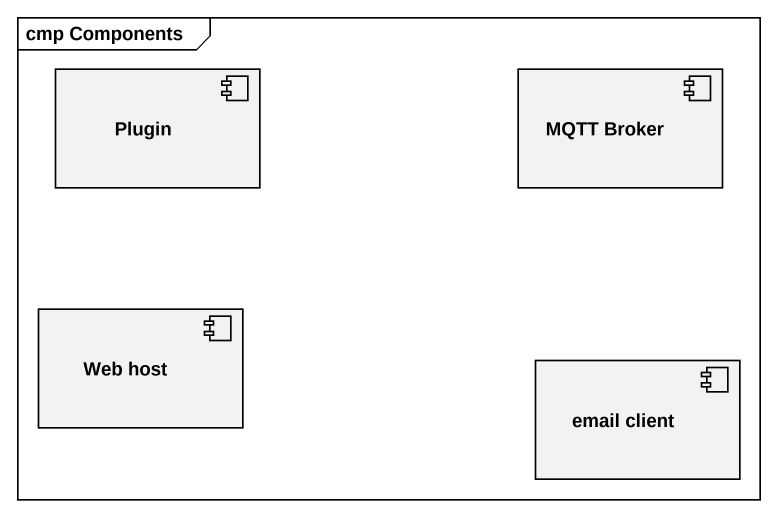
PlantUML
@startuml
mainframe cmp Components
component Plugin
component "MQTT Broker" as MQTT_Broker
component "Web host" as Web_host
component "email client" as email_client
@enduml
